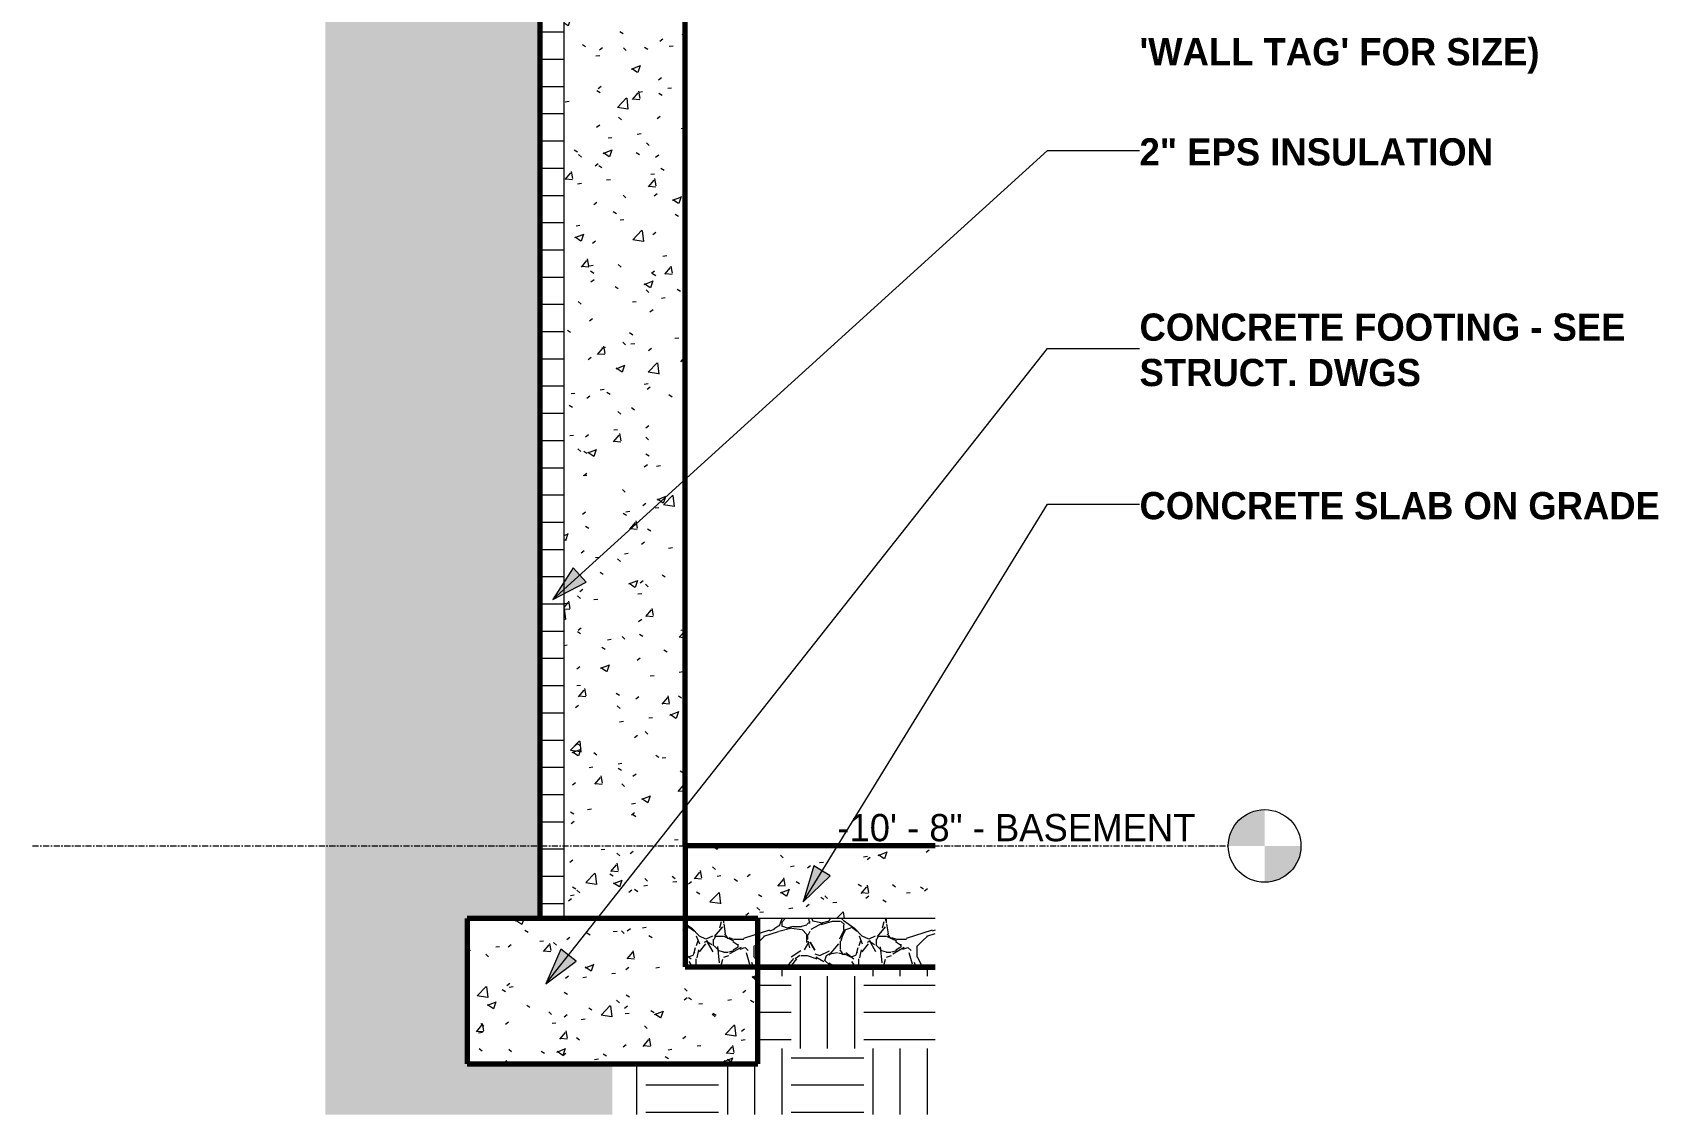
# Model space of a CAD drawing. Header units: inches. Extents: x 9847 to 10638, y -160 to 464.
# Drawn here: x 9847.3 to 9981.5, y -150.2 to -60.8 of the extents above; entities that cross this region are included whole.
import ezdxf

# ---------------------------------------------------------------- set-up
doc = ezdxf.new("R2010")
doc.units = ezdxf.units.IN
doc.header["$MEASUREMENT"] = 0
doc.linetypes.add('Grid Line 1_2_', pattern=[0.875, 0.5, -0.125, 0.125, -0.125])
for name, color, linetype, lineweight in [('0-1', 7, 'Continuous', 5), ('A-FLOR-1', 192, 'Continuous', 70), ('A-FLOR-LEVL', 51, 'Continuous', 9), ('A-FLOR-LEVL-1', 51, 'Grid Line 1_2_', 9), ('A-FLOR-MCUT', 51, 'Continuous', 18), ('A-FLOR-PATT-1', 8, 'Continuous', 9), ('A-WALL', 113, 'Continuous', 18), ('A-WALL-PATT-1', 8, 'Continuous', 9), ('A-WALL-PATT-2', 111, 'Continuous', 9), ('C-TOPO', 7, 'Continuous', 9), ('C-TOPO-1', 7, 'Continuous', 70), ('C-TOPO-2', 8, 'Continuous', 9), ('G-ANNO-TEXT', 231, 'Continuous', 9), ('S-FNDN-1', 32, 'Continuous', 70), ('S-FNDN-2', 32, 'Continuous', 9)]:
    doc.layers.add(name, color=color, linetype=linetype, lineweight=lineweight)
doc.styles.add('Century Gothic', font='ufonts.com_century-gothic.ttf', dxfattribs={"height": 2.25})
doc.styles.add('Century Gothic_B', font='GOTHICB.TTF', dxfattribs={"height": 2.25})
pattern_1 = [(50, (10995.947, 72), (6.885997, -0.602097), [0.72, -7.92]), (355, (10995.947, 72), (-1.331756, 7.220547), [0.576, -6.336]), (100.451, (10996.521, 71.95), (5.55363, 6.61819), [0.612, -6.731]), (46.184, (10995.947, 73.92), (10.24564, -1.588925), [1.08, -11.88]), (96.636, (10996.801, 73.788), (8.97244, 9.35152), [0.918, -10.096]), (351.184, (10995.947, 73.92), (8.9732, 9.35123), [0.864, -9.504]), (21, (10996.907, 73.44), (5.730726, -3.865003), [0.72, -7.92]), (326, (10996.907, 73.44), (2.33581, 6.96088), [0.576, -6.336]), (71.451, (10997.385, 73.118), (8.065876, 3.095948), [0.612, -6.731]), (37.5, (10995.947, 72), (0.116866, 3.1954784), [0.317, -5.942, 0.317, -6.115, -6.36]), (37.5, (10995.947, 72), (0.116866, 3.1954784), [-12.691, 0.317, -6.043]), (7.5, (10995.947, 72), (2.52543, 3.786025), [0.317, -3.35, 0.317, -5.798, -2.424]), (7.5, (10995.947, 72), (2.52543, 3.786025), [-9.782, 0.317, -2.107]), (327.5, (10993.807, 72), (5.1243685, -0.216176), [0.317, -2.083, 0.317, -7.171, -9.936]), (327.5, (10993.807, 72), (5.1243685, -0.216176), [-9.888, 0.317, -9.619]), (317.5, (10992.847, 72), (5.598326, 0.96141), [0.317, -2.803, 0.317, -4.656, -7.056]), (317.5, (10992.847, 72), (5.598326, 0.96141), [-8.093, 0.317, -6.739])]

# ---------------------------------------------------------------- blocks, each defined once
blk = doc.blocks.new('CTR  - Topography_rvt-1-BUILDING SECTION - EAST_WEST - LOOKING NORTH - Callout 1')
at = {"layer": 'C-TOPO'}
blk.add_hatch(color=256, dxfattribs=at).paths.add_polyline_path([(9895.19, -150.19), (9895.19, -146), (9883.19, -146), (9883.19, -134), (9889.19, -134), (9889.19, -17), (9891.19, -17), (9891.19, -6.25), (9895.19, -6.18), (9895.19, -3.1), (9889.19, -2.97), (9889.19, -6), (9871.49, -6), (9871.49, -150.19), (9892.97, -150.19)], flags=0)
h = blk.add_hatch(dxfattribs=at)
h.set_pattern_fill('FP_1', color=256, style=0, pattern_type=2)
h.set_pattern_definition([(0, (10995.947, 72), (6, 6), [6, -6]), (0, (10995.947, 74.25), (6, 6), [6, -6]), (0, (10995.947, 76.5), (6, 6), [6, -6]), (90, (10996.697, 77.25), (-6, 6), [6, -6]), (90, (10998.947, 77.25), (-6, 6), [6, -6]), (90, (11001.197, 77.25), (-6, 6), [6, -6])])
h.paths.add_polyline_path([(9921.84, -150.19), (9921.84, -138.01), (9907.19, -138.01), (9907.19, -146), (9895.19, -146), (9895.19, -150.19), (9907.19, -150.19)], flags=0)
at = {"layer": 'C-TOPO-1'}
for p, q in [((9889.81, -2.98), (9889.19, -2.97)), ((9895.19, -3.1), (9889.81, -2.98)), ((9895.19, -6.18), (9895.19, -3.1)), ((9895.19, -6.18), (9895.19, -3.1)), ((9907.19, -138.01), (9921.84, -138.01))]:
    blk.add_line(p, q, dxfattribs=at)
at = {"layer": 'C-TOPO-2'}
for p, q in [((9900.89, -0.75), (9899.05, 0)), ((9900.89, -0.75), (9899.05, 0)), ((9889.19, -2.6), (9895.19, -2.57)), ((9895.19, -2.62), (9895.19, -2.57)), ((9895.19, -2.62), (9895.19, -2.57)), ((9895.19, -2.62), (9895.19, -2.57)), ((9895.19, -2.67), (9895.19, -2.62)), ((9895.19, -2.67), (9895.19, -2.62)), ((9895.19, -2.67), (9895.19, -2.62)), ((9895.19, -2.67), (9895.19, -3.1)), ((9895.19, -3.1), (9895.19, -2.67)), ((9895.19, -3.1), (9895.19, -2.67)), ((9889.19, -2.97), (9889.81, -2.98)), ((9889.81, -2.98), (9895.19, -3.1)), ((9895.19, -3.1), (9895.19, -6.18)), ((9895.19, -3.1), (9895.19, -6.18)), ((9895.19, -3.73), (9895.19, -3.74)), ((9895.19, -3.73), (9895.19, -3.74)), ((9895.19, -3.73), (9895.19, -3.74)), ((9913.54, -5.88), (9913.23, -5.75)), ((9913.54, -5.88), (9913.23, -5.75)), ((9921.84, -138.01), (9907.19, -138.01))]:
    blk.add_line(p, q, dxfattribs=at)
blk = doc.blocks.new('CTR - 1st Phase - Common Walls_rvt-1-BUILDING SECTION - EAST_WEST - LOOKING NORTH - Callout 1')
at = {"layer": 'A-WALL-PATT-1'}
h = blk.add_hatch(dxfattribs=at)
h.set_pattern_fill('FP_2', color=256, style=0, pattern_type=2)
h.set_pattern_definition([(90, (9901.19, -128), (-36.188, 2e-15), [])])
h.paths.add_polyline_path([(9901.19, -128), (9921.84, -128), (9921.84, -32), (9901.19, -32), (9901.19, -66.5)], flags=0)
blk = doc.blocks.new('Level - Level Head - Circle-50818-BUILDING SECTION - EAST_WEST - LOOKING NORTH - Callout 1')
at = {"layer": 'A-FLOR-LEVL'}
h = blk.add_hatch(color=256, dxfattribs=at)
edge = h.paths.add_edge_path(flags=0)
edge.add_line((9949.03, 0), (9946.03, 0))
edge.add_arc((9949.03, 0), 3, 90, 180, ccw=False)
edge.add_line((9949.03, 3), (9949.03, 0))
h = blk.add_hatch(color=256, dxfattribs=at)
edge = h.paths.add_edge_path(flags=0)
edge.add_line((9949.03, -3), (9949.03, 0))
edge.add_line((9949.03, 0), (9952.03, 0))
edge.add_arc((9949.03, 0), 3, 270, 360, ccw=False)
blk.add_circle((9949.03, 0), 3, dxfattribs=at)

msp = doc.modelspace()

# ---------------------------------------------------------------- hatches: boundary and pattern name
at = {"layer": 'A-FLOR-PATT-1'}
h = msp.add_hatch(dxfattribs=at)
h.set_pattern_fill('FP_5', color=256, style=0, pattern_type=2)
h.set_pattern_definition(pattern_1)
h.paths.add_polyline_path([(9921.84, -134), (9921.84, -128), (9901.19, -128), (9901.19, -134)], flags=0)
h = msp.add_hatch(dxfattribs=at)
h.set_pattern_fill('FP_8', color=256, style=0, pattern_type=2)
h.set_pattern_definition([(212.005, (10995.141, 74.015), (-40.3106271, -26.8730086), [1.268, -125.493]), (213.69, (10995.947, 74.553), (-13.436241, -13.436764), [0.969, -47.478]), (198.435, (10996.35, 74.687), (-26.873024, -13.436542), [0.425, -42.065]), (180, (10996.888, 74.687), (2e-15, -13.437), [0.537, -12.899]), (161.565, (10997.291, 74.553), (-13.436518, 1.2e-05), [0.425, -42.065]), (333.435, (10997.425, 84.227), (13.436532, 1.2e-05), [0.601, -29.444]), (296.565, (10997.291, 84.496), (13.43652, -13.436544), [0.3, -29.745]), (270, (10997.291, 85.168), (13.437, 8e-16), [0.672, -12.765]), (186.34, (10997.425, 76.434), (-107.4926568, -13.4363962), [1.217, -120.457]), (296.565, (11000.381, 84.765), (13.43652, -13.436544), [0.3, -29.745]), (303.69, (11000.113, 85.168), (13.436764, -13.436241), [0.484, -47.962]), (229.399, (11002.263, 79.256), (-67.1828397, -80.6196216), [1.239, -122.641]), (243.435, (11002.666, 80.062), (1.2e-05, -13.436532), [0.901, -29.144]), (213.69, (11007.368, 78.584), (-13.436241, -13.436764), [0.484, -47.962]), (33.69, (11003.337, 74.822), (13.436241, 13.436764), [0.484, -47.962]), (0, (11003.069, 74.822), (0, 13.437), [0.269, -13.168]), (333.435, (11002.8, 74.956), (13.436532, 1.2e-05), [0.3, -29.745]), (284.036, (11002.666, 75.494), (13.436545, -40.3097205), [0.554, -54.847]), (270, (11002.666, 75.762), (13.437, 8e-16), [0.269, -13.168]), (243.435, (11002.666, 76.031), (1.2e-05, -13.436532), [0.3, -29.745]), (135, (11002.666, 76.165), (-13.43644, 9e-16), [0.19, -18.812]), (90, (11002.666, 76.031), (-13.437, 8e-16), [0.134, -13.302]), (18.435, (11007.503, 82.212), (26.873024, 13.436542), [0.85, -41.641]), (6.34, (11008.309, 82.481), (107.4926568, 13.4363962), [1.217, -120.457]), (180, (11007.772, 79.256), (2e-15, -13.437), [0.806, -12.63]), (197.354, (11009.921, 79.928), (-40.30996214, -13.43709214), [2.252, -222.987]), (198.435, (11010.325, 80.062), (-26.873024, -13.436542), [0.425, -42.065]), (213.69, (11010.728, 80.331), (-13.436241, -13.436764), [0.484, -47.962]), (251.565, (11010.862, 80.734), (-1.2e-05, -13.436518), [0.425, -42.065]), (243.435, (11010.996, 81.003), (1.2e-05, -13.436532), [0.3, -29.745]), (270, (11010.996, 81.271), (13.437, 8e-16), [0.269, -13.168]), (293.199, (11010.593, 82.212), (13.4363854, -26.8729472), [1.023, -101.307]), (315, (11010.19, 82.615), (13.43644, 0), [0.57, -18.432]), (0, (11009.518, 82.615), (0, 13.437), [0.672, -12.765]), (341.565, (11006.562, 79.39), (13.436518, -1.2e-05), [0.425, -42.065]), (303.69, (11006.294, 79.793), (13.436764, -13.436241), [0.484, -47.962]), (279.462, (11006.159, 80.599), (13.4362802, -67.1832013), [0.817, -80.915]), (270, (11006.159, 81.406), (13.437, 8e-16), [0.806, -12.63]), (239.036, (11006.562, 82.077), (-13.4372, -26.8732567), [0.783, -77.565]), (188.13, (11007.503, 82.212), (-80.6200966, -13.436299), [0.95, -94.061]), (116.565, (10997.56, 81.809), (-13.43652, 13.436544), [0.3, -29.745]), (135, (10997.828, 81.54), (-13.43644, 9e-16), [0.38, -18.622]), (168.69, (10998.5, 81.406), (-13.436897, 0.000212), [0.685, -67.829]), (191.31, (10999.172, 81.54), (-53.7465916, -13.436568), [0.685, -67.829]), (194.036, (10999.71, 81.674), (-40.3097205, -13.436545), [0.554, -54.847]), (236.31, (10999.978, 82.077), (-13.436194, -26.873299), [0.484, -47.962]), (236.31, (11000.247, 82.481), (-13.436194, -26.873299), [0.484, -47.962]), (270, (11000.247, 82.884), (13.437, 8e-16), [0.403, -13.034]), (291.801, (10999.978, 83.556), (13.4361655, -26.872997), [0.724, -71.635]), (116.565, (11000.113, 80.734), (-13.43652, 13.436544), [0.601, -29.444]), (168.69, (11000.785, 80.599), (-13.436897, 0.000212), [0.685, -67.829]), (194.036, (11001.322, 80.734), (-40.3097205, -13.436545), [0.554, -54.847]), (225, (11001.725, 81.137), (9e-16, -13.43644), [0.57, -18.432]), (251.565, (11001.859, 81.54), (-1.2e-05, -13.436518), [0.425, -42.065]), (296.565, (11001.591, 82.077), (13.43652, -13.436544), [0.601, -29.444]), (315, (11001.322, 82.346), (13.43644, 0), [0.38, -18.622]), (326.31, (11000.919, 82.615), (26.873299, -13.436194), [0.484, -47.962]), (0, (11000.65, 82.615), (0, 13.437), [0.269, -13.168]), (33.69, (11000.247, 82.346), (13.436241, 13.436764), [0.484, -47.962]), (71.565, (11000.113, 81.943), (1.2e-05, 13.436518), [0.425, -42.065]), (63.435, (10999.978, 81.674), (-1.2e-05, 13.436532), [0.3, -29.745]), (71.565, (10999.844, 81.271), (1.2e-05, 13.436518), [0.425, -42.065]), (104.036, (10999.844, 80.734), (-13.436545, 40.3097205), [0.554, -54.847]), (45, (10999.575, 80.465), (0, 13.43644), [0.38, -18.622]), (18.435, (10999.172, 80.331), (26.873024, 13.436542), [0.425, -42.065]), (0, (10998.5, 80.331), (0, 13.437), [0.672, -12.765]), (14.036, (10997.963, 80.196), (40.3097205, 13.436545), [0.554, -54.847]), (341.565, (10997.56, 80.331), (13.436518, -1.2e-05), [0.425, -42.065]), (270, (10997.56, 80.734), (13.437, 8e-16), [0.403, -13.034]), (225, (10997.963, 81.137), (9e-16, -13.43644), [0.57, -18.432]), (198.435, (10998.769, 81.406), (-26.873024, -13.436542), [0.85, -41.641]), (180, (10999.441, 81.406), (-2e-15, -13.437), [0.672, -12.765]), (153.435, (10999.71, 81.271), (-13.436532, -1.2e-05), [0.3, -29.745]), (206.565, (11004.816, 79.121), (-13.436544, -13.43652), [0.3, -29.745]), (146.31, (11005.219, 78.853), (-26.873299, 13.436194), [0.484, -47.962]), (119.745, (11005.756, 77.912), (-40.3105597, 67.1832064), [1.083, -107.246]), (95.711, (11005.89, 76.568), (-13.4375424, 120.930058), [1.35, -133.686]), (90, (11005.89, 76.434), (-13.437, 8e-16), [0.134, -13.302]), (63.435, (11005.756, 76.165), (-1.2e-05, 13.436532), [0.3, -29.745]), (26.565, (11005.487, 76.031), (13.436544, 13.43652), [0.3, -29.745]), (0, (11005.084, 76.031), (0, 13.437), [0.403, -13.034]), (0, (11004.95, 76.031), (0, 13.437), [0.134, -13.302]), (0, (11004.681, 76.031), (0, 13.437), [0.269, -13.168]), (326.31, (11004.278, 76.3), (26.873299, -13.436194), [0.484, -47.962]), (333.435, (11004.009, 76.434), (13.436532, 1.2e-05), [0.3, -29.745]), (284.036, (11003.875, 76.972), (13.436545, -40.3097205), [0.554, -54.847]), (270, (11003.875, 77.24), (13.437, 8e-16), [0.269, -13.168]), (270, (11003.875, 77.643), (13.437, 8e-16), [0.403, -13.034]), (258.69, (11004.009, 78.315), (-0.000212, -13.436897), [0.685, -67.829]), (231.34, (11004.547, 78.987), (-40.3101895, -53.745816), [0.86, -85.176]), (270, (11007.368, 78.718), (13.437, 8e-16), [0.134, -13.302]), (270, (11007.368, 78.853), (13.437, 8e-16), [0.134, -13.302]), (326.31, (11006.965, 79.121), (26.873299, -13.436194), [0.484, -47.962]), (333.435, (11006.159, 79.525), (13.436532, 1.2e-05), [0.901, -29.144]), (0, (11005.487, 79.525), (0, 13.437), [0.672, -12.765]), (63.435, (11005.353, 79.256), (-1.2e-05, 13.436532), [0.3, -29.745]), (90, (11005.353, 78.718), (-13.437, 8e-16), [0.537, -12.899]), (135, (11005.756, 78.315), (-13.43644, 9e-16), [0.57, -18.432]), (161.565, (11006.159, 78.181), (-13.436518, 1.2e-05), [0.425, -42.065]), (180, (11006.562, 78.181), (-2e-15, -13.437), [0.403, -13.034]), (198.435, (11006.965, 78.315), (-26.873024, -13.436542), [0.425, -42.065]), (351.87, (11001.725, 85.571), (13.4370087, -0.0002588), [1.9, -93.111]), (14.036, (11001.188, 85.437), (40.3097205, 13.436545), [0.554, -54.847]), (53.13, (11000.785, 84.899), (26.873672, 40.309752), [0.672, -66.511]), (95.194, (11000.919, 83.421), (-13.4351326, 134.3664647), [1.484, -146.928]), (101.31, (11001.053, 82.749), (-13.436568, 53.7465916), [0.685, -67.829]), (143.13, (11001.591, 82.346), (-40.309752, 26.873672), [0.672, -66.511]), (161.565, (11001.994, 82.212), (-13.436518, 1.2e-05), [0.425, -42.065]), (198.435, (11002.397, 82.346), (-26.873024, -13.436542), [0.425, -42.065]), (225, (11003.069, 83.018), (9e-16, -13.43644), [0.95, -18.052]), (228.814, (11004.009, 84.093), (-80.6198072, -94.0561774), [1.428, -141.405]), (251.565, (11004.144, 84.496), (-1.2e-05, -13.436518), [0.425, -42.065]), (270, (11004.144, 84.63), (13.437, 8e-16), [0.134, -13.302]), (288.435, (11004.009, 85.034), (13.436542, -26.873024), [0.425, -42.065]), (326.31, (11003.606, 85.302), (26.873299, -13.436194), [0.484, -47.962]), (90, (10997.425, 82.077), (-13.437, 8e-16), [0.941, -12.496]), (338.199, (10999.307, 83.824), (40.3099116, -13.436441), [0.724, -71.635]), (0, (10998.5, 83.824), (0, 13.437), [0.806, -12.63]), (30.964, (10997.828, 83.421), (40.3102852, 26.8733136), [0.783, -77.565]), (45, (10997.425, 83.018), (0, 13.43644), [0.57, -18.432]), (90, (10995.276, 77.778), (-13.437, 8e-16), [0.941, -12.496]), (116.565, (10995.679, 76.972), (-13.43652, 13.436544), [0.901, -29.144]), (153.435, (10996.485, 76.568), (-13.436532, -1.2e-05), [0.901, -29.144]), (180, (10997.157, 76.568), (-2e-15, -13.437), [0.672, -12.765]), (218.66, (10997.828, 77.106), (-13.436833, -13.4362984), [0.86, -85.176]), (231.34, (10998.366, 77.778), (-40.3101895, -53.745816), [0.86, -85.176]), (213.69, (10999.172, 78.315), (-13.436241, -13.436764), [0.969, -47.478]), (239.036, (10999.575, 78.987), (-13.4372, -26.8732567), [0.783, -77.565]), (270, (10999.575, 79.256), (13.437, 8e-16), [0.269, -13.168]), (270, (10999.575, 79.659), (13.437, 8e-16), [0.403, -13.034]), (315, (10999.172, 80.062), (13.43644, 0), [0.57, -18.432]), (350.538, (10998.366, 80.196), (13.4368224, 7.56e-05), [0.817, -80.915]), (14.036, (10997.291, 79.928), (40.3097205, 13.436545), [1.108, -54.293]), (18.435, (10996.082, 79.525), (26.873024, 13.436542), [1.275, -41.216]), (45, (10995.679, 79.121), (0, 13.43644), [0.57, -18.432]), (45, (10995.276, 78.718), (0, 13.43644), [0.57, -18.432]), (108.435, (10998.232, 75.762), (-13.436542, 26.873024), [0.85, -41.641]), (126.87, (10998.635, 75.225), (-13.436224, 13.436576), [0.672, -66.511]), (146.31, (10999.038, 74.956), (-26.873299, 13.436194), [0.484, -47.962]), (161.565, (10999.441, 74.822), (-13.436518, 1.2e-05), [0.425, -42.065]), (135, (10999.844, 74.419), (-13.43644, 9e-16), [0.57, -18.432]), (161.565, (11000.247, 74.284), (-13.436518, 1.2e-05), [0.425, -42.065]), (180, (11000.65, 74.284), (2e-15, -13.437), [0.403, -13.034]), (206.565, (11000.919, 74.419), (-13.436544, -13.43652), [0.3, -29.745]), (206.565, (11001.456, 74.687), (-13.436544, -13.43652), [0.601, -29.444]), (189.462, (11002.263, 74.822), (-67.1832013, -13.4362802), [0.817, -80.915]), (243.435, (11002.531, 75.359), (1.2e-05, -13.436532), [0.601, -29.444]), (270, (11002.531, 75.494), (13.437, 8e-16), [0.134, -13.302]), (270, (11002.531, 75.762), (13.437, 8e-16), [0.269, -13.168]), (326.31, (11002.128, 76.568), (26.873299, -13.436194), [0.484, -47.962]), (327.995, (11001.053, 77.24), (67.1829352, -40.309468), [1.268, -125.493]), (329.036, (11000.381, 77.643), (26.8732567, -13.4372), [0.783, -77.565]), (341.565, (10999.575, 77.912), (13.436518, -1.2e-05), [0.85, -41.641]), (0, (10999.038, 77.912), (0, 13.437), [0.537, -12.899]), (33.69, (10998.635, 77.643), (13.436241, 13.436764), [0.484, -47.962]), (53.13, (10998.232, 77.106), (26.873672, 40.309752), [0.672, -66.511]), (63.435, (10997.963, 76.568), (-1.2e-05, 13.436532), [0.601, -29.444]), (225, (11004.144, 75.494), (9e-16, -13.43644), [0.57, -18.432]), (236.31, (11004.412, 75.897), (-13.436194, -26.873299), [0.484, -47.962]), (270, (11004.412, 76.031), (13.437, 8e-16), [0.134, -13.302]), (315, (11004.144, 76.3), (13.43644, 0), [0.38, -18.622]), (333.435, (11003.606, 76.568), (13.436532, 1.2e-05), [0.601, -29.444]), (18.435, (11002.8, 76.3), (26.873024, 13.436542), [0.85, -41.641]), (75.964, (11002.666, 75.762), (-0.0003, 13.436231), [0.554, -54.847]), (71.565, (10996.619, 73.209), (1.2e-05, 13.436518), [0.425, -42.065]), (135, (10996.888, 72.941), (-13.43644, 9e-16), [0.38, -18.622]), (146.31, (10997.291, 72.672), (-26.873299, 13.436194), [0.484, -47.962]), (153.435, (10997.828, 72.403), (-13.436532, -1.2e-05), [0.601, -29.444]), (180, (10997.963, 72.403), (-2e-15, -13.437), [0.134, -13.302]), (161.565, (10998.366, 72.269), (-13.436518, 1.2e-05), [0.425, -42.065]), (180, (10998.903, 72.269), (-2e-15, -13.437), [0.537, -12.899]), (198.435, (10999.307, 72.403), (-26.873024, -13.436542), [0.425, -42.065]), (210.964, (10999.978, 72.806), (-40.3102852, -26.8733136), [0.783, -77.565]), (206.565, (11000.247, 72.941), (-13.436544, -13.43652), [0.3, -29.745]), (251.565, (11000.381, 73.344), (-1.2e-05, -13.436518), [0.425, -42.065]), (303.69, (11000.113, 73.747), (13.436764, -13.436241), [0.484, -47.962]), (306.87, (10999.71, 74.284), (13.436224, -13.436576), [0.672, -66.511]), (323.13, (10999.172, 74.687), (40.309752, -26.873672), [0.672, -66.511]), (345.964, (10998.635, 74.822), (13.436231, 0.0003), [0.554, -54.847]), (18.435, (10998.232, 74.687), (26.873024, 13.436542), [0.425, -42.065]), (30.964, (10997.56, 74.284), (40.3102852, 26.8733136), [0.783, -77.565]), (39.806, (10996.754, 73.612), (13.4366017, 13.4362908), [1.049, -103.894]), (135, (11000.785, 72.403), (-13.43644, 9e-16), [0.19, -18.812]), (153.435, (11001.053, 72.269), (-13.436532, -1.2e-05), [0.3, -29.745]), (191.31, (11001.725, 72.403), (-53.7465916, -13.436568), [0.685, -67.829]), (165.964, (11002.263, 72.269), (-13.436231, -0.0003), [0.554, -54.847]), (175.236, (11003.875, 72.134), (-13.4364265, -8.21e-05), [1.618, -160.181]), (206.565, (11004.144, 72.269), (-13.436544, -13.43652), [0.3, -29.745]), (225, (11004.412, 72.537), (9e-16, -13.43644), [0.38, -18.622]), (270, (11004.412, 73.209), (13.437, 8e-16), [0.672, -12.765]), (270, (11004.412, 73.612), (13.437, 8e-16), [0.403, -13.034]), (308.66, (11003.875, 74.284), (13.4362984, -13.436833), [0.86, -85.176]), (338.199, (11003.203, 74.553), (40.3099116, -13.436441), [0.724, -71.635]), (348.69, (11002.531, 74.687), (13.436897, -0.000212), [0.685, -67.829]), (18.435, (11001.322, 74.284), (26.873024, 13.436542), [1.275, -41.216]), (36.87, (11000.785, 73.881), (13.436576, 13.436224), [0.672, -66.511]), (68.199, (11000.516, 73.209), (13.436441, 40.3099116), [0.724, -71.635]), (101.31, (11000.65, 72.537), (-13.436568, 53.7465916), [0.685, -67.829]), (348.69, (10999.441, 85.302), (13.436897, -0.000212), [0.685, -67.829]), (354.806, (10997.963, 85.437), (13.4361385, -0.0003521), [1.484, -146.928]), (0, (10997.56, 85.437), (0, 13.437), [0.403, -13.034]), (45, (10997.291, 85.168), (0, 13.43644), [0.38, -18.622]), (180, (10998.366, 83.959), (-2e-15, -13.437), [0.403, -13.034]), (188.13, (10999.307, 84.093), (-80.6200966, -13.436299), [0.95, -94.061]), (172.875, (11000.381, 83.959), (-13.4368068, -0.000376), [1.083, -107.246]), (225, (11000.516, 84.093), (9e-16, -13.43644), [0.19, -18.812]), (270, (11000.516, 84.496), (13.437, 8e-16), [0.403, -13.034]), (161.565, (11004.816, 84.899), (-13.436518, 1.2e-05), [0.425, -42.065]), (180, (11005.353, 84.899), (-2e-15, -13.437), [0.537, -12.899]), (198.435, (11005.756, 85.034), (-26.873024, -13.436542), [0.425, -42.065]), (170.538, (11006.562, 84.899), (-13.4368224, -7.56e-05), [0.817, -80.915]), (213.69, (11006.965, 85.168), (-13.436241, -13.436764), [0.484, -47.962]), (270, (11006.965, 85.302), (13.437, 8e-16), [0.134, -13.302]), (296.565, (11006.831, 85.571), (13.43652, -13.436544), [0.3, -29.745]), (341.565, (11006.025, 85.84), (13.436518, -1.2e-05), [0.85, -41.641]), (341.565, (11005.219, 86.108), (13.436518, -1.2e-05), [0.85, -41.641]), (14.036, (11004.681, 85.974), (40.3097205, 13.436545), [0.554, -54.847]), (45, (11004.278, 85.571), (0, 13.43644), [0.57, -18.432]), (104.036, (11004.412, 85.034), (-13.436545, 40.3097205), [0.554, -54.847]), (0, (10993.932, 73.344), (0, 13.437), [0.134, -13.302]), (315, (10993.663, 73.612), (13.43644, 0), [0.38, -18.622]), (274.764, (10993.529, 75.225), (13.437683, -147.8026001), [1.618, -160.181]), (255.964, (10993.663, 75.762), (0.0003, -13.436231), [0.554, -54.847]), (225, (10993.932, 76.031), (9e-16, -13.43644), [0.38, -18.622]), (198.435, (10995.141, 76.434), (-26.873024, -13.436542), [1.275, -41.216]), (180, (10995.276, 76.434), (-2e-15, -13.437), [0.134, -13.302]), (171.87, (10996.216, 76.3), (-13.4370087, 0.000259), [0.95, -94.061]), (146.31, (10997.828, 76.165), (-26.873299, 13.436194), [0.484, -47.962]), (108.435, (10998.097, 75.359), (-13.436542, 26.873024), [0.85, -41.641]), (90, (10998.097, 75.225), (-13.437, 8e-16), [0.134, -13.302]), (71.565, (10997.963, 74.822), (1.2e-05, 13.436518), [0.425, -42.065]), (26.565, (10997.694, 74.687), (13.436544, 13.43652), [0.3, -29.745]), (18.435, (10997.291, 74.553), (26.873024, 13.436542), [0.425, -42.065]), (126.87, (11004.547, 73.612), (-13.436224, 13.436576), [0.672, -66.511]), (123.69, (11004.816, 73.209), (-13.436764, 13.436241), [0.484, -47.962]), (149.036, (11005.487, 72.806), (-26.8732567, 13.4372), [0.783, -77.565]), (168.69, (11006.159, 72.672), (-13.436897, 0.000212), [0.685, -67.829]), (213.69, (11006.562, 72.941), (-13.436241, -13.436764), [0.484, -47.962]), (251.565, (11006.697, 73.344), (-1.2e-05, -13.436518), [0.425, -42.065]), (270, (11006.697, 73.478), (13.437, 8e-16), [0.134, -13.302]), (279.462, (11006.562, 74.284), (13.4362802, -67.1832013), [0.817, -80.915]), (243.435, (11006.697, 74.553), (1.2e-05, -13.436532), [0.3, -29.745]), (270, (11006.697, 74.687), (13.437, 8e-16), [0.134, -13.302]), (296.565, (11006.294, 75.494), (13.43652, -13.436544), [0.901, -29.144]), (329.036, (11005.622, 75.897), (26.8732567, -13.4372), [0.783, -77.565]), (8.13, (11004.681, 75.762), (80.6200966, 13.436299), [0.95, -94.061]), (45, (11004.144, 75.225), (0, 13.43644), [0.76, -18.242]), (45, (11003.875, 74.956), (0, 13.43644), [0.38, -18.622]), (90, (11003.875, 74.553), (-13.437, 8e-16), [0.403, -13.034]), (123.69, (11004.144, 74.15), (-13.436764, 13.436241), [0.484, -47.962]), (101.31, (11006.159, 76.568), (-13.436568, 53.7465916), [0.685, -67.829]), (108.435, (11006.294, 76.165), (-13.436542, 26.873024), [0.425, -42.065]), (135, (11006.428, 76.031), (-13.43644, 9e-16), [0.19, -18.812]), (180, (11006.831, 76.031), (2e-15, -13.437), [0.403, -13.034]), (213.69, (11007.234, 76.3), (-13.436241, -13.436764), [0.484, -47.962]), (187.125, (11008.309, 76.434), (-94.0566594, -13.437028), [1.083, -107.246]), (236.31, (11008.578, 76.837), (-13.436194, -26.873299), [0.484, -47.962]), (270, (11008.578, 76.972), (13.437, 8e-16), [0.134, -13.302]), (288.435, (11008.443, 77.375), (13.436542, -26.873024), [0.425, -42.065]), (285.945, (11008.175, 78.315), (13.4366066, -40.3096492), [0.978, -96.842]), (315, (11007.906, 78.584), (13.43644, 0), [0.38, -18.622]), (18.435, (11007.503, 78.45), (26.873024, 13.436542), [0.425, -42.065]), (29.745, (11006.562, 77.912), (67.1832064, 40.3105597), [1.083, -107.246]), (18.435, (11006.159, 77.778), (26.873024, 13.436542), [0.425, -42.065]), (75.964, (11006.025, 77.24), (-0.0003, 13.436231), [0.554, -54.847]), (180, (11002.128, 80.734), (-2e-15, -13.437), [0.403, -13.034]), (180, (11002.397, 80.734), (-2e-15, -13.437), [0.269, -13.168]), (135, (11002.666, 80.465), (-13.43644, 9e-16), [0.38, -18.622]), (90, (11002.666, 80.062), (-13.437, 8e-16), [0.403, -13.034]), (26.565, (11000.65, 77.912), (13.436544, 13.43652), [0.901, -29.144]), (341.565, (11000.247, 78.046), (13.436518, -1.2e-05), [0.425, -42.065]), (300.964, (10999.844, 78.718), (26.8733136, -40.3102852), [0.783, -77.565]), (71.565, (11002.397, 79.121), (1.2e-05, 13.436518), [0.425, -42.065]), (90, (11002.397, 78.45), (-13.437, 8e-16), [0.672, -12.765]), (123.69, (11002.666, 78.046), (-13.436764, 13.436241), [0.484, -47.962]), (153.435, (11003.203, 77.778), (-13.436532, -1.2e-05), [0.601, -29.444]), (198.435, (11003.606, 77.912), (-26.873024, -13.436542), [0.425, -42.065]), (243.435, (11003.741, 78.181), (1.2e-05, -13.436532), [0.3, -29.745]), (255.964, (11003.875, 78.718), (0.0003, -13.436231), [0.554, -54.847]), (251.565, (11004.009, 79.121), (-1.2e-05, -13.436518), [0.425, -42.065]), (291.801, (11003.741, 79.793), (13.4361655, -26.872997), [0.724, -71.635]), (323.13, (11003.203, 80.196), (40.309752, -26.873672), [0.672, -66.511]), (18.435, (11002.8, 80.062), (26.873024, 13.436542), [0.425, -42.065]), (63.435, (11002.531, 79.525), (-1.2e-05, 13.436532), [0.601, -29.444]), (135, (11001.456, 77.106), (-13.43644, 9e-16), [0.57, -18.432]), (149.036, (11002.128, 76.703), (-26.8732567, 13.4372), [0.783, -77.565]), (146.31, (11002.531, 76.434), (-26.873299, 13.436194), [0.484, -47.962]), (180, (11002.8, 76.434), (2e-15, -13.437), [0.269, -13.168]), (210.964, (11003.472, 76.837), (-40.3102852, -26.8733136), [0.783, -77.565]), (243.435, (11003.606, 77.106), (1.2e-05, -13.436532), [0.3, -29.745]), (303.69, (11003.337, 77.509), (13.436764, -13.436241), [0.484, -47.962]), (321.34, (11002.666, 78.046), (53.745816, -40.3101895), [0.86, -85.176]), (345.964, (11002.128, 78.181), (13.436231, 0.0003), [0.554, -54.847]), (11.31, (11001.456, 78.046), (53.7465916, 13.436568), [0.685, -67.829]), (26.565, (11001.188, 77.912), (13.436544, 13.43652), [0.3, -29.745]), (71.565, (11001.053, 77.509), (1.2e-05, 13.436518), [0.425, -42.065]), (15.945, (11000.785, 80.465), (40.3096492, 13.4366066), [0.978, -96.842]), (29.745, (10999.844, 79.928), (67.1832064, 40.3105597), [1.083, -107.246]), (63.435, (10999.71, 79.659), (-1.2e-05, 13.436532), [0.3, -29.745]), (90, (10999.71, 79.256), (-13.437, 8e-16), [0.403, -13.034]), (104.036, (10999.844, 78.718), (-13.436545, 40.3097205), [0.554, -54.847]), (120.964, (11000.247, 78.046), (-26.8733136, 40.3102852), [0.783, -77.565]), (153.435, (11007.772, 85.168), (-13.436532, -1.2e-05), [0.3, -29.745]), (180, (11008.04, 85.168), (2e-15, -13.437), [0.269, -13.168]), (209.745, (11008.981, 85.705), (-67.1832064, -40.3105597), [1.083, -107.246]), (225, (11009.518, 86.243), (9e-16, -13.43644), [0.76, -18.242]), (239.036, (11009.921, 86.915), (-13.4372, -26.8732567), [0.783, -77.565]), (239.036, (11010.325, 87.587), (-13.4372, -26.8732567), [0.783, -77.565]), (270, (11010.325, 87.721), (13.437, 8e-16), [0.134, -13.302]), (333.435, (11010.056, 87.855), (13.436532, 1.2e-05), [0.3, -29.745]), (0, (11009.653, 87.855), (0, 13.437), [0.403, -13.034]), (45, (11009.25, 87.452), (0, 13.43644), [0.57, -18.432]), (26.565, (11007.637, 86.646), (13.436544, 13.43652), [1.803, -28.243]), (30.964, (11006.965, 86.243), (40.3102852, 26.8733136), [0.783, -77.565]), (90, (11006.965, 85.974), (-13.437, 8e-16), [0.269, -13.168]), (128.66, (11007.503, 85.302), (-13.4362984, 13.436833), [0.86, -85.176]), (255.964, (11006.025, 80.868), (0.0003, -13.436231), [0.554, -54.847]), (281.31, (11005.89, 81.54), (13.436568, -53.7465916), [0.685, -67.829]), (309.806, (11005.219, 82.346), (13.4362908, -13.4366017), [1.049, -103.894]), (329.036, (11004.547, 82.749), (26.8732567, -13.4372), [0.783, -77.565]), (345.964, (11004.009, 82.884), (13.436231, 0.0003), [0.554, -54.847]), (0, (11003.472, 82.884), (0, 13.437), [0.537, -12.899]), (26.565, (11002.934, 82.615), (13.436544, 13.43652), [0.601, -29.444]), (45, (11002.531, 82.212), (0, 13.43644), [0.57, -18.432]), (53.13, (11002.128, 81.674), (26.873672, 40.309752), [0.672, -66.511]), (90, (11002.128, 81.271), (-13.437, 8e-16), [0.403, -13.034]), (135, (11002.531, 80.868), (-13.43644, 9e-16), [0.57, -18.432]), (144.462, (11003.472, 80.196), (-40.3095313, 26.8733096), [1.156, -114.43]), (135, (11004.144, 79.525), (-13.43644, 9e-16), [0.95, -18.052]), (153.435, (11004.681, 79.256), (-13.436532, -1.2e-05), [0.601, -29.444]), (206.565, (11005.219, 79.525), (-13.436544, -13.43652), [0.601, -29.444]), (230.194, (11005.89, 80.331), (-53.7471842, -67.182341), [1.049, -103.894]), (66.801, (11004.144, 83.556), (26.8740486, 67.1828756), [1.023, -101.307]), (90, (11004.144, 83.152), (-13.437, 8e-16), [0.403, -13.034]), (153.435, (11004.412, 83.018), (-13.436532, -1.2e-05), [0.3, -29.745]), (153.435, (11004.95, 82.749), (-13.436532, -1.2e-05), [0.601, -29.444]), (149.036, (11005.622, 82.346), (-26.8732567, 13.4372), [0.783, -77.565]), (180, (11006.294, 82.346), (-2e-15, -13.437), [0.672, -12.765]), (180, (11007.1, 82.346), (-2e-15, -13.437), [0.806, -12.63]), (213.69, (11007.503, 82.615), (-13.436241, -13.436764), [0.484, -47.962]), (243.435, (11007.772, 83.152), (1.2e-05, -13.436532), [0.601, -29.444]), (277.125, (11007.637, 84.227), (13.437028, -94.0566594), [1.083, -107.246]), (315, (11007.368, 84.496), (13.43644, 0), [0.38, -18.622]), (341.565, (11006.965, 84.63), (13.436518, -1.2e-05), [0.425, -42.065]), (352.875, (11005.89, 84.765), (13.4368068, 0.000376), [1.083, -107.246]), (0, (11005.219, 84.765), (0, 13.437), [0.672, -12.765]), (21.801, (11004.547, 84.496), (26.872997, 13.4361655), [0.724, -71.635]), (90, (11010.593, 83.824), (-13.437, 8e-16), [0.537, -12.899]), (90, (11010.593, 83.287), (-13.437, 8e-16), [0.537, -12.899]), (56.31, (11010.325, 82.884), (13.436194, 26.873299), [0.484, -47.962]), (18.435, (11009.921, 82.749), (26.873024, 13.436542), [0.425, -42.065]), (0, (11008.578, 82.749), (0, 13.437), [1.344, -12.093]), (341.565, (11008.175, 82.884), (13.436518, -1.2e-05), [0.425, -42.065]), (296.565, (11008.04, 83.152), (13.43652, -13.436544), [0.3, -29.745]), (278.13, (11007.906, 84.093), (13.436299, -80.6200966), [0.95, -94.061]), (270, (11007.906, 84.227), (13.437, 8e-16), [0.134, -13.302]), (251.565, (11008.04, 84.63), (-1.2e-05, -13.436518), [0.425, -42.065]), (225, (11008.443, 85.034), (9e-16, -13.43644), [0.57, -18.432]), (218.66, (11009.115, 85.571), (-13.436833, -13.4362984), [0.86, -85.176]), (225, (11009.518, 85.974), (9e-16, -13.43644), [0.57, -18.432]), (206.565, (11009.787, 86.108), (-13.436544, -13.43652), [0.3, -29.745]), (180, (11010.056, 86.108), (-2e-15, -13.437), [0.269, -13.168]), (123.69, (11010.325, 85.705), (-13.436764, 13.436241), [0.484, -47.962]), (108.435, (11010.459, 85.302), (-13.436542, 26.873024), [0.425, -42.065]), (98.13, (11010.593, 84.362), (-13.436299, 80.6200966), [0.95, -94.061])])
h.paths.add_polyline_path([(9921.84, -138), (9921.84, -134), (9901.19, -134), (9901.19, -138)], flags=0)
at = {"layer": 'A-WALL-PATT-2'}
h = msp.add_hatch(dxfattribs=at)
h.set_pattern_fill('FP_4', color=256, style=0, pattern_type=2)
h.set_pattern_definition([(0, (10995.947, 72), (0, 2.25), []), (90, (10995.947, 72), (-2.25, 1e-16), [])])
h.paths.add_polyline_path([(9891.19, -134), (9891.19, -17), (9889.19, -17), (9889.19, -134), (9889.81, -134)], flags=0)
h = msp.add_hatch(dxfattribs=at)
h.set_pattern_fill('FP_5', color=256, style=0, pattern_type=2)
h.set_pattern_definition(pattern_1)
h.paths.add_polyline_path([(9896.12, -134), (9901.19, -134), (9901.19, -32), (9897.19, -32), (9897.19, -17), (9891.19, -17), (9891.19, -134), (9895.19, -134)], flags=0)
at = {"layer": 'G-ANNO-TEXT'}
for points in [[(9890.27, -107.63), (9893.03, -106.21), (9891.95, -105.02)], [(9910.92, -132.61), (9913.17, -130.48), (9911.8, -129.64)], [(9889.69, -139.39), (9892.18, -137.53), (9890.92, -136.53)]]:
    msp.add_hatch(color=256, dxfattribs=at).paths.add_polyline_path(points, flags=0)
at = {"layer": 'S-FNDN-2'}
h = msp.add_hatch(dxfattribs=at)
h.set_pattern_fill('FP_5', color=256, style=0, pattern_type=2)
h.set_pattern_definition(pattern_1)
h.paths.add_polyline_path([(9895.19, -146), (9907.19, -146), (9907.19, -138), (9901.19, -138), (9901.19, -134), (9883.19, -134), (9883.19, -146), (9893.04, -146)], flags=0)

# ---------------------------------------------------------------- linework, layer by layer
at = {"layer": 'A-FLOR-1'}
for p, q in [((9921.84, -128), (9901.19, -128)), ((9901.19, -128), (9901.19, -138)), ((9901.19, -138), (9921.84, -138))]:
    msp.add_line(p, q, dxfattribs=at)
at = {"layer": 'A-FLOR-LEVL-1'}
msp.add_line((9847.31, -128), (9946.03, -128), dxfattribs=at)
at = {"layer": 'A-FLOR-MCUT'}
msp.add_line((9921.84, -134), (9907.19, -134), dxfattribs=at)
at = {"layer": 'A-WALL'}
msp.add_line((9891.19, -134), (9891.19, -17), dxfattribs=at)
at = {"layer": 'G-ANNO-TEXT'}
for p, q in [((9890.27, -107.63), (9931.1, -70.53)), ((9931.1, -70.53), (9938.7, -70.53)), ((9889.69, -139.39), (9931.1, -86.89)), ((9931.1, -86.89), (9938.7, -86.89)), ((9910.92, -132.61), (9931.1, -99.76)), ((9931.1, -99.76), (9938.7, -99.76)), ((9891.95, -105.02), (9890.27, -107.63)), ((9893.03, -106.21), (9891.95, -105.02)), ((9890.27, -107.63), (9893.03, -106.21)), ((9911.8, -129.64), (9910.92, -132.61)), ((9913.17, -130.48), (9911.8, -129.64)), ((9910.92, -132.61), (9913.17, -130.48)), ((9890.92, -136.53), (9889.69, -139.39)), ((9892.18, -137.53), (9890.92, -136.53)), ((9889.69, -139.39), (9892.18, -137.53))]:
    msp.add_line(p, q, dxfattribs=at)
at = {"layer": 'S-FNDN-1'}
for p, q in [((9889.19, -17), (9889.19, -134)), ((9901.19, -128), (9901.19, -32)), ((9907.19, -134), (9883.19, -134)), ((9883.19, -134), (9883.19, -146)), ((9907.19, -146), (9907.19, -134)), ((9883.19, -146), (9907.19, -146))]:
    msp.add_line(p, q, dxfattribs=at)

# ---------------------------------------------------------------- block references
at = {"layer": '0-1'}
for name in ['CTR  - Topography_rvt-1-BUILDING SECTION - EAST_WEST - LOOKING NORTH - Callout 1', 'CTR - 1st Phase - Common Walls_rvt-1-BUILDING SECTION - EAST_WEST - LOOKING NORTH - Callout 1']:
    msp.add_blockref(name, (0, 0), dxfattribs=at)
at = {"layer": 'A-FLOR-LEVL'}
msp.add_blockref('Level - Level Head - Circle-50818-BUILDING SECTION - EAST_WEST - LOOKING NORTH - Callout 1', (0, -128), dxfattribs=at)

# ---------------------------------------------------------------- texts
at = {"layer": 'A-FLOR-LEVL', "insert": (9913.75, -125.36), "char_height": 2.25, "width": 35.6782, "attachment_point": 1, "style": 'Century Gothic'}
msp.add_mtext('-10\' - 8" - BASEMENT', dxfattribs=at)
at = {"layer": 'G-ANNO-TEXT', "char_height": 2.25, "attachment_point": 1, "style": 'Century Gothic_B'}
for s, insert, width in [("'WALL TAG' FOR SIZE)", (9938.7, -61.26), 38.178), ('2" EPS INSULATION', (9938.7, -69.53), 33.7845), ('CONCRETE FOOTING - SEE', (9938.7, -84.01), 48.177), ('STRUCT. DWGS', (9938.7, -87.76), 26.664), ('CONCRETE SLAB ON GRADE', (9938.7, -98.76), 51.51)]:
    msp.add_mtext(s, dxfattribs=dict(at, insert=insert, width=width))

doc.saveas('drawing.dxf')
